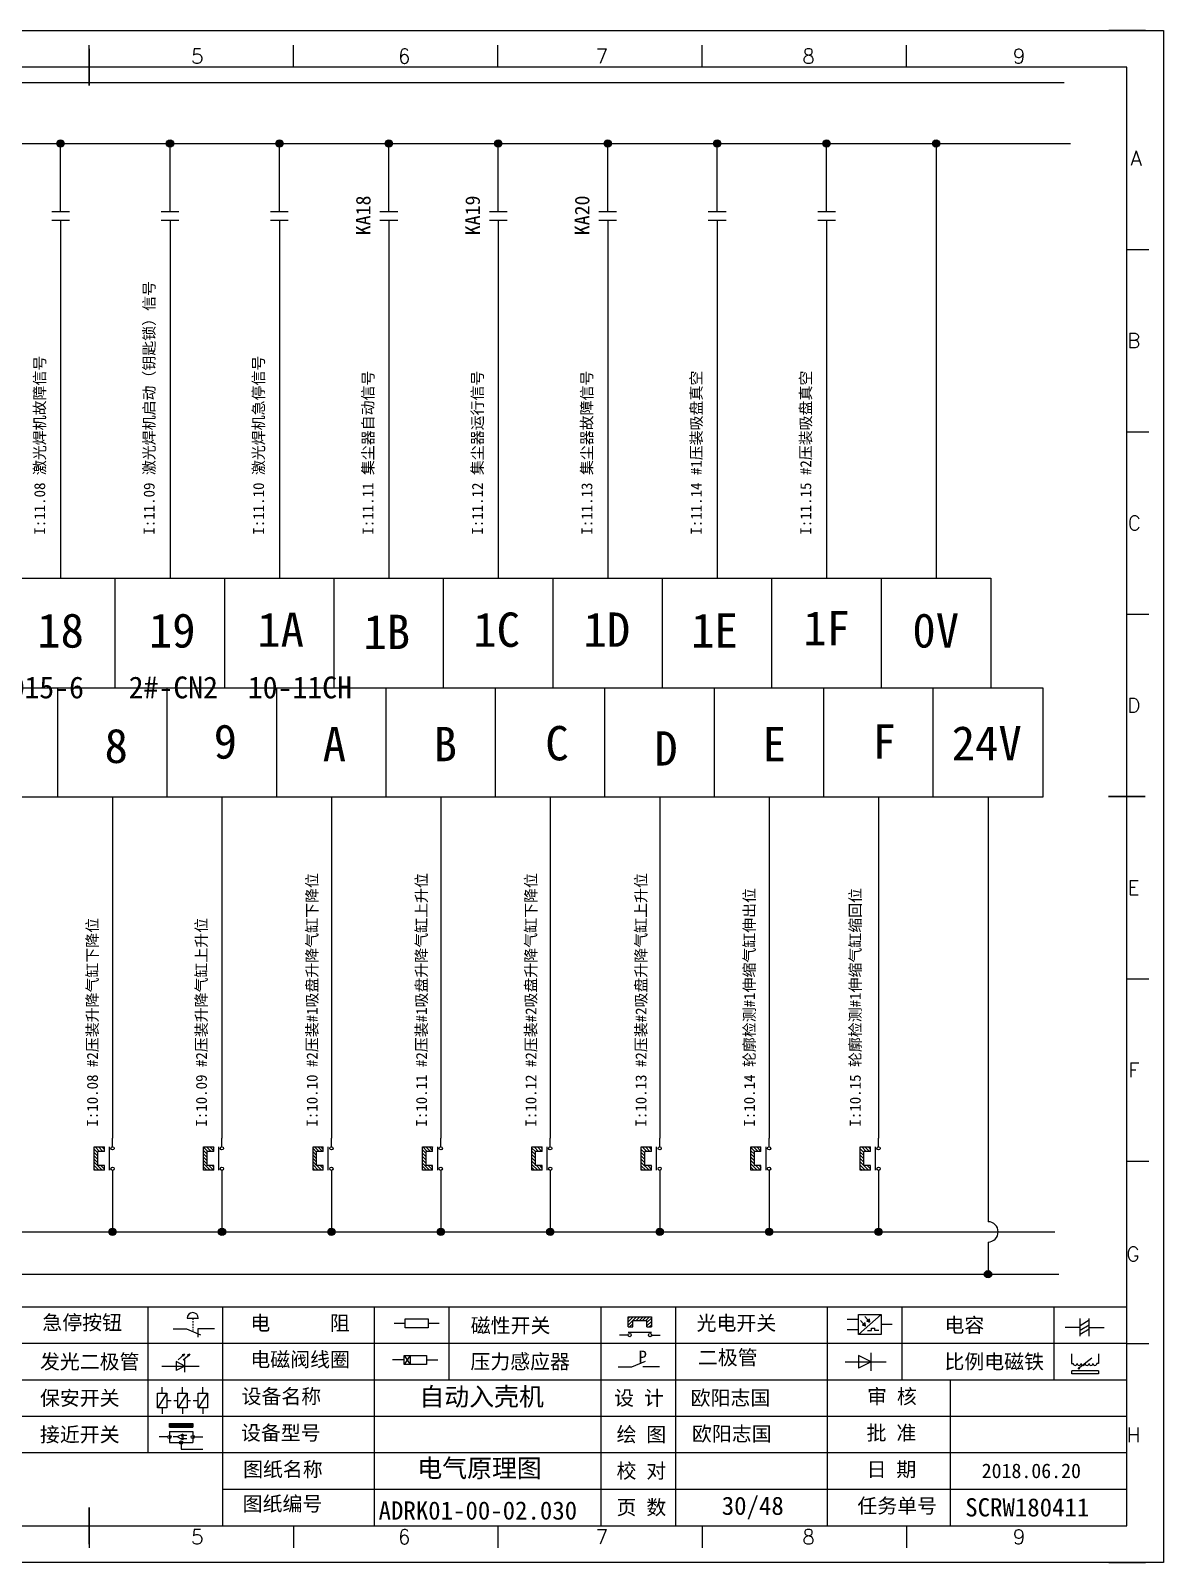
# Model space of a CAD drawing. Header units: millimetres. Extents: x 336 to 12810, y -1577 to 4105.
# Drawn here: x 8500.2 to 8655.4, y -645.8 to -435.8 of the extents above; entities that cross this region are included whole.
import ezdxf
from ezdxf.enums import TextEntityAlignment as Align

# ---------------------------------------------------------------- set-up
doc = ezdxf.new("R2010")
doc.units = ezdxf.units.MM
doc.layers.add('AE_BOR', color=1, linetype='Continuous')
doc.styles.get("Standard").update_dxf_attribs({"font": ''})
doc.styles.add('WD', font='romans.shx', dxfattribs={"width": 0.8, "bigfont": 'gbcbig.shx'})
doc.styles.add('样式 0', font='')
doc.styles.add('汉字', font='')
doc.styles.get('Standard').set_extended_font_data('SimSun')
doc.styles.get('样式 0').set_extended_font_data('KaiTi_GB2312')
doc.styles.get('汉字').set_extended_font_data('新宋体')

# ---------------------------------------------------------------- blocks, each defined once
blk = doc.blocks.new('磁性开关')
at = {"linetype": 'ByBlock'}
h = blk.add_hatch(dxfattribs=at)
h.set_pattern_fill('ANSI31', color=256, scale=0.1, style=0)
h.paths.add_polyline_path([(-1910.88, -776.69), (-1910.88, -775.29), (-1907.69, -775.29), (-1907.69, -776.69), (-1908.31, -776.69), (-1908.31, -775.79), (-1910.25, -775.79), (-1910.25, -776.69)])
for p, q in [((-1910.88, -776.69), (-1910.88, -775.29)), ((-1910.88, -775.29), (-1907.69, -775.29)), ((-1910.88, -776.69), (-1910.25, -776.69)), ((-1910.25, -776.69), (-1910.25, -775.79)), ((-1910.25, -775.79), (-1908.31, -775.79)), ((-1908.31, -776.69), (-1908.31, -775.79)), ((-1908.31, -776.69), (-1907.69, -776.69)), ((-1907.69, -775.29), (-1907.69, -776.69)), ((-1910.91, -777.81), (-1912.09, -777.81)), ((-1910.88, -777.39), (-1907.69, -777.39)), ((-1907.66, -777.81), (-1906.48, -777.81))]:
    blk.add_line(p, q, dxfattribs=at)
for centre in [(-1910.68, -777.81), (-1907.88, -777.81)]:
    blk.add_circle(centre, 0.225, dxfattribs=at)
blk = doc.blocks.new('光电开关')
at = {"linetype": 'ByBlock'}
h = blk.add_hatch(dxfattribs=at)
h.set_pattern_fill('ANSI31', color=256, scale=0.01, style=0)
h.set_pattern_definition([(45, (0.172267, 0), (-0.0224506403, 0.0224506403), [])])
h.paths.add_polyline_path([(-1882.44, -776.34), (-1882.5, -775.91), (-1882.68, -776.07)])
h.paths.add_polyline_path([(-1882.86, -776.23), (-1882.44, -776.34), (-1882.68, -776.07)])
h.paths.add_polyline_path([(-1883.05, -776.88), (-1883.11, -776.45), (-1883.29, -776.61)])
h.paths.add_polyline_path([(-1883.47, -776.77), (-1883.05, -776.88), (-1883.29, -776.61)])
for p, q in [((-1884.01, -775.96), (-1885.56, -775.96)), ((-1880.91, -775.3), (-1884.01, -778.05)), ((-1883.75, -776.09), (-1883.05, -776.88)), ((-1883.11, -776.45), (-1883.47, -776.77)), ((-1883.05, -776.88), (-1883.47, -776.77)), ((-1883.14, -775.55), (-1882.44, -776.34)), ((-1883.05, -776.88), (-1883.11, -776.45)), ((-1882.5, -775.91), (-1882.86, -776.23)), ((-1882.44, -776.34), (-1882.86, -776.23)), ((-1882.44, -776.34), (-1882.5, -775.91)), ((-1879.37, -776.67), (-1880.91, -776.67)), ((-1884.01, -777.39), (-1885.56, -777.39)), ((-1882.78, -777.47), (-1882.23, -777.47)), ((-1882.23, -777.47), (-1882.23, -777.14)), ((-1882.23, -777.14), (-1881.78, -777.14)), ((-1881.78, -777.47), (-1881.78, -777.14)), ((-1881.23, -777.47), (-1881.78, -777.47))]:
    blk.add_line(p, q, dxfattribs=at)
blk.add_lwpolyline([(-1884.01, -775.3), (-1880.91, -775.3), (-1880.91, -778.05), (-1884.01, -778.05)], close=True, dxfattribs=at)
blk = doc.blocks.new('电磁阀线圈')
at = {"linetype": 'ByBlock'}
for p, q in [((-1854.61, -796.54), (-1856.17, -796.54)), ((-1854.61, -795.92), (-1853.75, -797.16)), ((-1853.75, -795.92), (-1854.61, -797.16)), ((-1853.75, -795.92), (-1853.75, -797.16)), ((-1851.53, -796.54), (-1849.97, -796.54))]:
    blk.add_line(p, q, dxfattribs=at)
blk.add_lwpolyline([(-1854.61, -795.92), (-1851.53, -795.92), (-1851.53, -797.16), (-1854.61, -797.16)], close=True, dxfattribs=at)
blk = doc.blocks.new('压力感应器')
at = {"linetype": 'ByBlock'}
for p, q in [((-1815.59, -777.73), (-1813.71, -776.93)), ((-1817.44, -777.73), (-1815.59, -777.73)), ((-1811.78, -777.73), (-1814.05, -777.73))]:
    blk.add_line(p, q, dxfattribs=at)
at = {"linetype": 'ByBlock', "insert": (-1814.65, -775.48), "char_height": 1.68, "width": 1.2242, "attachment_point": 1}
blk.add_mtext('{\\fNSimSun|b0|i0|c134|p49;P}', dxfattribs=at)
blk = doc.blocks.new('二极管')
at = {"linetype": 'ByBlock'}
for p, q in [((-1787.52, -776.77), (-1781.92, -776.77)), ((-1783.97, -776.77), (-1785.69, -775.9)), ((-1785.69, -775.9), (-1785.69, -777.65)), ((-1783.97, -776.77), (-1785.69, -777.65)), ((-1783.97, -777.99), (-1783.97, -775.56))]:
    blk.add_line(p, q, dxfattribs=at)
blk = doc.blocks.new('电容')
at = {"linetype": 'ByBlock'}
for p, q in [((-1756.08, -782.99), (-1756.08, -780.56)), ((-1754.86, -780.79), (-1756.08, -781.55)), ((-1754.86, -782.99), (-1754.86, -780.56)), ((-1756.08, -781.77), (-1758.13, -781.77)), ((-1754.86, -781.44), (-1756.08, -782.2)), ((-1754.86, -781.99), (-1756.08, -782.75)), ((-1754.86, -781.77), (-1752.81, -781.77))]:
    blk.add_line(p, q, dxfattribs=at)
blk = doc.blocks.new('发光二极管')
at = {"linetype": 'ByBlock'}
for p, q in [((-1755.78, -785.92), (-1754.89, -785.14)), ((-1754.89, -785.14), (-1755.2, -785.22)), ((-1755.2, -785.22), (-1755.01, -785.43)), ((-1755.08, -785.92), (-1754.18, -785.14)), ((-1754.89, -785.14), (-1755.01, -785.43)), ((-1754.18, -785.14), (-1754.49, -785.22)), ((-1754.49, -785.22), (-1754.31, -785.43)), ((-1754.18, -785.14), (-1754.31, -785.43)), ((-1758.01, -786.77), (-1752.89, -786.77)), ((-1754.84, -786.77), (-1756.04, -786.16)), ((-1756.04, -786.16), (-1756.04, -787.39)), ((-1754.84, -786.77), (-1756.04, -787.39)), ((-1754.84, -787.63), (-1754.84, -785.92))]:
    blk.add_line(p, q, dxfattribs=at)
blk = doc.blocks.new('比例电磁阀')
at = {"linetype": 'ByBlock'}
for p, q in [((-1757.26, -775.38), (-1757.26, -776.71)), ((-1757.26, -776.71), (-1757.05, -776.71)), ((-1754.5, -775.98), (-1756.35, -777.44)), ((-1753.58, -776.71), (-1753.8, -776.71)), ((-1753.58, -775.38), (-1753.58, -776.71)), ((-1753.6, -777.73), (-1757.25, -777.73)), ((-1757.25, -778.13), (-1757.25, -777.73)), ((-1753.6, -778.13), (-1757.25, -778.13)), ((-1756.35, -777.44), (-1756.25, -777.25)), ((-1756.35, -777.44), (-1756.15, -777.38)), ((-1756.15, -777.38), (-1756.25, -777.25)), ((-1753.6, -777.73), (-1753.6, -778.13))]:
    blk.add_line(p, q, dxfattribs=at)
for centre in [(-1756.78, -776.71), (-1756.24, -776.71), (-1755.7, -776.71), (-1755.15, -776.71), (-1754.61, -776.71), (-1754.07, -776.71)]:
    blk.add_arc(centre, 0.271, 180, 0, dxfattribs=at)
blk = doc.blocks.new('保安开关')
at = {"linetype": 'ByBlock'}
for p, q in [((-1757.33, -790.79), (-1758.6, -792.81)), ((-1757.96, -790.79), (-1757.96, -789.97)), ((-1754.54, -790.79), (-1755.81, -792.81)), ((-1755.17, -790.79), (-1755.17, -789.97)), ((-1751.75, -790.79), (-1753.02, -792.81)), ((-1752.39, -790.79), (-1752.39, -789.97)), ((-1757.96, -792.81), (-1757.96, -793.62)), ((-1757.33, -791.8), (-1756.72, -791.8)), ((-1756.35, -791.8), (-1755.89, -791.8)), ((-1755.17, -792.81), (-1755.17, -793.62)), ((-1754.52, -791.8), (-1754.06, -791.8)), ((-1753.69, -791.8), (-1753.08, -791.8)), ((-1752.39, -792.81), (-1752.39, -793.62))]:
    blk.add_line(p, q, dxfattribs=at)
for points in [[(-1758.6, -790.79), (-1757.33, -790.79), (-1757.33, -792.81), (-1758.6, -792.81)], [(-1755.81, -790.79), (-1754.54, -790.79), (-1754.54, -792.81), (-1755.81, -792.81)], [(-1753.02, -790.79), (-1751.75, -790.79), (-1751.75, -792.81), (-1753.02, -792.81)]]:
    blk.add_lwpolyline(points, close=True, dxfattribs=at)
blk = doc.blocks.new('接近开关')
at = {"linetype": 'ByBlock'}
h = blk.add_hatch(dxfattribs=at)
h.set_pattern_fill('ANSI31', color=256, scale=0.01, style=0)
h.set_pattern_definition([(45, (-89.131516, -30.795668), (-0.0224506403, 0.0224506403), [])])
h.paths.add_polyline_path([(-1516.96, -1123.35), (-1516.96, -1122.85), (-1513.76, -1122.85), (-1513.76, -1123.35)])
for p, q in [((-1516.96, -1123.35), (-1516.96, -1122.85)), ((-1516.96, -1122.85), (-1513.76, -1122.85)), ((-1516.96, -1123.35), (-1513.76, -1123.35)), ((-1513.76, -1122.85), (-1513.76, -1123.35)), ((-1517.18, -1124.71), (-1518.36, -1124.71)), ((-1516.96, -1123.95), (-1513.76, -1123.95)), ((-1516.96, -1123.95), (-1516.96, -1125.47)), ((-1516.96, -1125.47), (-1513.76, -1125.47)), ((-1515.91, -1124.71), (-1516.45, -1124.71)), ((-1515.11, -1124.31), (-1515.91, -1124.71)), ((-1515.11, -1125.11), (-1515.91, -1124.71)), ((-1515.33, -1124.53), (-1515.17, -1124.53)), ((-1515.33, -1124.88), (-1515.17, -1124.88)), ((-1515.25, -1124.45), (-1515.25, -1124.61)), ((-1515.11, -1124.31), (-1515.11, -1125.11)), ((-1515.11, -1124.48), (-1514.58, -1124.48)), ((-1515.11, -1124.94), (-1514.58, -1124.94)), ((-1513.76, -1123.95), (-1513.76, -1125.47)), ((-1513.54, -1124.71), (-1512.36, -1124.71)), ((-1515.36, -1125.69), (-1515.36, -1126.36)), ((-1515.36, -1126.36), (-1512.36, -1126.36))]:
    blk.add_line(p, q, dxfattribs=at)
for centre in [(-1516.96, -1124.71), (-1515.36, -1125.47), (-1513.76, -1124.71)]:
    blk.add_circle(centre, 0.225, dxfattribs=at)
blk = doc.blocks.new('电阻')
at = {"linetype": 'ByBlock'}
for p, q in [((-3.09, 0), (-1.57, 0)), ((1.57, 0), (3.09, 0))]:
    blk.add_line(p, q, dxfattribs=at)
blk.add_lwpolyline([(-1.57, 0.63), (1.57, 0.63), (1.57, -0.63), (-1.57, -0.63)], close=True, dxfattribs=at)
blk = doc.blocks.new('急停按钮')
at = {"linetype": 'ByBlock'}
for p, q in [((-1.86, 0), (0, 0)), ((0, 0), (1.88, -0.81)), ((0.06, 1.45), (1.61, 1.45)), ((0.83, 1.45), (0.83, 1.24)), ((0.83, 1.07), (0.83, 0.85)), ((0.83, 0.68), (0.83, 0.47)), ((0.83, 0.29), (0.83, 0.08)), ((3.81, 0), (1.54, 0)), ((1.54, 0), (1.54, -1.15)), ((0.83, -0.09), (0.83, -0.24))]:
    blk.add_line(p, q, dxfattribs=at)
blk.add_arc((0.83, 1.45), 0.774, 0, 180)
blk = doc.blocks.new('电控横A4')
for p, q in [((292, -5), (5, -5)), ((292, -205), (292, -5)), ((10.03, -205), (289.53, -205)), ((130.8, -205), (190.75, -205)), ((190.75, -205), (259.54, -205))]:
    blk.add_line(p, q)
at = {"linetype": 'ByBlock'}
for p, q in [((292, -175), (5, -175)), ((292, -180), (5, -180)), ((292, -185), (5, -185)), ((292, -190), (5, -190)), ((292, -195), (5, -195)), ((292, -200), (168.03, -200))]:
    blk.add_line(p, q, dxfattribs=at)
at = {"color": 0, "lineweight": -2}
for p, q in [((157.79, -175), (157.79, -195)), ((168.03, -175), (168.03, -204.92)), ((188.84, -175), (188.84, -185)), ((199.08, -175), (199.08, -185)), ((219.89, -175), (219.89, -185)), ((230.12, -175), (230.12, -185)), ((250.93, -175), (250.93, -185)), ((261.17, -175), (261.17, -185)), ((281.98, -175), (281.98, -185)), ((188.84, -185), (188.84, -204.92)), ((219.89, -185), (219.89, -205)), ((230.12, -185), (230.12, -205)), ((250.93, -185), (250.93, -205)), ((267.79, -185), (267.79, -205))]:
    blk.add_line(p, q, dxfattribs=at)
at = {"color": 0, "ltscale": 2}
for p, q in [((292, -205), (292, -183.55)), ((259.54, -205), (289.53, -205)), ((259.54, -205), (292, -205))]:
    blk.add_line(p, q, dxfattribs=at)
at = {"layer": 'AE_BOR', "color": 1, "lineweight": 15}
for p, q in [((0, 0), (297, 0)), ((297, 0), (297, -210)), ((297, -210), (0, -210))]:
    blk.add_line(p, q, dxfattribs=at)
at = {"layer": 'AE_BOR'}
for p, q in [((149.78, -5), (149.78, -2)), ((177.78, -5), (177.78, -2)), ((205.78, -5), (205.78, -2)), ((233.78, -5), (233.78, -2)), ((261.78, -5), (261.78, -2)), ((292, -30), (295, -30)), ((292, -55), (295, -55)), ((292, -80), (295, -80)), ((292, -130), (295, -130)), ((292, -155), (295, -155)), ((292, -180), (295, -180)), ((149.78, -205), (149.78, -208)), ((177.78, -205), (177.78, -208)), ((205.78, -205), (205.78, -208)), ((233.78, -205), (233.78, -208)), ((261.78, -205), (261.78, -208))]:
    blk.add_line(p, q, dxfattribs=at)
at = {"layer": 'AE_BOR', "lineweight": 30}
for p, q in [((294.53, 0), (289.53, 0)), ((294.53, -210), (289.53, -210))]:
    blk.add_line(p, q, dxfattribs=at)
at = {"layer": 'AE_BOR', "color": 2, "lineweight": 30}
for p, q in [((149.78, -7.5), (149.78, -2.5)), ((289.5, -105), (294.5, -105)), ((149.78, -202.5), (149.78, -207.5)), ((149.78, -205), (149.78, -207.5))]:
    blk.add_line(p, q, dxfattribs=at)
for name, p in [('急停按钮', (163.12, -177.98)), ('电阻', (194.66, -177.22))]:
    blk.add_blockref(name, p)
at = {"linetype": 'ByBlock'}
for name, p in [('磁性开关', (2134.53, 598.96)), ('光电开关', (2139.22, 599.27)), ('电容', (2041.69, 603.98)), ('发光二极管', (1917.72, 603.69)), ('电磁阀线圈', (2047.53, 614.3)), ('压力感应器', (2039.72, 594.52)), ('二极管', (2040.91, 594.27)), ('比例电磁阀', (2041.69, 593.98)), ('保安开关', (1917.72, 603.98)), ('接近开关', (1677.72, 931.9))]:
    blk.add_blockref(name, p, dxfattribs=at)
at = {"char_height": 2, "attachment_point": 1, "style": '汉字'}
for s, insert in [('{\\fKaiTi_GB2312|b0|i0|c134|p49;急停按钮}', (143.35, -176.12)), ('{\\fKaiTi_GB2312|b0|i0|c134|p49;电      阻}', (171.86, -176.19)), ('{\\fKaiTi_GB2312|b0|i0|c134|p49;磁性开关}', (202.07, -176.53)), ('{\\fKaiTi_GB2312|b0|i0|c134|p49;光电开关}', (233.02, -176.19)), ('{\\fKaiTi_GB2312|b0|i0|c134|p49;电容}', (267, -176.48)), ('{\\fKaiTi_GB2312|b0|i0|c134|p49;发光二极管}', (143.02, -181.48)), ('{\\fKaiTi_GB2312|b0|i0|c134|p49;电磁阀线圈}', (171.86, -181.19)), ('{\\fKaiTi_GB2312|b0|i0|c134|p49;压力感应器}', (202.02, -181.47)), ('{\\fKaiTi_GB2312|b0|i0|c134|p49;二极管}', (233.2, -180.91)), ('{\\fKaiTi_GB2312|b0|i0|c134|p49;比例电磁铁}', (267, -181.48)), ('{\\fKaiTi_GB2312|b0|i0|c134|p49;保安开关}', (143.02, -186.48)), ('设备名称', (170.65, -186.24)), ('{\\fKaiTi_GB2312|b0|i0|c134|p0;设 计}', (221.72, -186.46)), ('{\\fKaiTi_GB2312|b0|i0|c134|p0;审 核}', (256.39, -186.25)), ('设备型号', (170.58, -191.24)), ('{\\fKaiTi_GB2312|b0|i0|c134|p0;批 准}', (256.32, -191.25)), ('{\\fKaiTi_GB2312|b0|i0|c134|p49;接近开关}', (143.02, -191.48)), ('{\\fKaiTi_GB2312|b0|i0|c134|p0;绘 图}', (222.05, -191.46)), ('图纸名称', (170.86, -196.24)), ('{\\fKaiTi_GB2312|b0|i0|c134|p0;校 对}', (222.05, -196.46)), ('{\\fKaiTi_GB2312|b0|i0|c134|p0;日 期}', (256.32, -196.25)), ('图纸编号', (170.81, -200.96)), ('{\\fKaiTi_GB2312|b0|i0|c134|p0;页 数}', (222.05, -201.46)), ('任务单号', (255.06, -201.25))]:
    blk.add_mtext(s, dxfattribs=dict(at, insert=insert))
at = {"insert": (272.1, -196.45), "char_height": 2, "width": 60.2542, "attachment_point": 1}
blk.add_mtext('{\\fKaiTi_GB2312|b0|i0|c134|p49;2018.06.20}', dxfattribs=at)
at = {"layer": 'AE_BOR', "style": 'WD'}
for s, p in [('5', (164.59, -4.5)), ('6', (192.94, -4.5)), ('7', (220.04, -4.5)), ('8', (248.37, -4.5)), ('9', (277.23, -4.5)), ('5', (164.59, -207.5)), ('6', (192.94, -207.5)), ('7', (220.04, -207.5)), ('8', (248.37, -207.5)), ('9', (277.23, -207.5))]:
    blk.add_text(s, height=2, dxfattribs=at).set_placement(p, align=Align.CENTER)
for s, p in [('A', (294.03, -17.5)), ('B', (293.84, -42.5)), ('C', (293.93, -67.5)), ('D', (293.84, -92.5)), ('E', (293.74, -117.5)), ('F', (293.74, -142.5)), ('F', (293.74, -142.5)), ('G', (293.74, -167.72)), ('H', (293.84, -192.5))]:
    blk.add_text(s, height=2, dxfattribs=at).set_placement(p, align=Align.MIDDLE_RIGHT)
blk = doc.blocks.new('常开触点')
at = {"linetype": 'ByBlock'}
for p, q in [((-1853.82, -782.99), (-1853.82, -780.56)), ((-1852.6, -782.99), (-1852.6, -780.56)), ((-1853.82, -781.77), (-1855.88, -781.77)), ((-1852.6, -781.77), (-1850.55, -781.77))]:
    blk.add_line(p, q, dxfattribs=at)

msp = doc.modelspace()

# ---------------------------------------------------------------- hatches: boundary and pattern name
at = {"lineweight": -2}
h = msp.add_hatch(color=0, dxfattribs=at)
edge = h.paths.add_edge_path()
edge.add_arc((8504.256, -451.287), 0.5, 0, 360)
h = msp.add_hatch(color=0, dxfattribs=at)
edge = h.paths.add_edge_path()
edge.add_arc((8519.256, -451.287), 0.5, 0, 360)
h = msp.add_hatch(color=0, dxfattribs=at)
edge = h.paths.add_edge_path()
edge.add_arc((8534.256, -451.287), 0.5, 0, 360)
h = msp.add_hatch(color=0, dxfattribs=at)
edge = h.paths.add_edge_path()
edge.add_arc((8549.256, -451.287), 0.5, 0, 360)
h = msp.add_hatch(color=0, dxfattribs=at)
edge = h.paths.add_edge_path()
edge.add_arc((8564.256, -451.287), 0.5, 0, 360)
h = msp.add_hatch(color=0, dxfattribs=at)
edge = h.paths.add_edge_path()
edge.add_arc((8579.256, -451.287), 0.5, 0, 360)
h = msp.add_hatch(color=0, dxfattribs=at)
edge = h.paths.add_edge_path()
edge.add_arc((8594.256, -451.287), 0.5, 0, 360)
h = msp.add_hatch(color=0, dxfattribs=at)
edge = h.paths.add_edge_path()
edge.add_arc((8609.256, -451.287), 0.5, 0, 360)
h = msp.add_hatch(color=0, dxfattribs=at)
edge = h.paths.add_edge_path()
edge.add_arc((8624.256, -451.287), 0.5, 0, 360)
h = msp.add_hatch(color=0, dxfattribs=at)
edge = h.paths.add_edge_path()
edge.add_arc((8511.38, -600.499), 0.5, 0, 360)
h = msp.add_hatch(color=0, dxfattribs=at)
edge = h.paths.add_edge_path()
edge.add_arc((8526.38, -600.499), 0.5, 0, 360)
h = msp.add_hatch(color=0, dxfattribs=at)
edge = h.paths.add_edge_path()
edge.add_arc((8541.38, -600.499), 0.5, 0, 360)
h = msp.add_hatch(color=0, dxfattribs=at)
edge = h.paths.add_edge_path()
edge.add_arc((8556.38, -600.499), 0.5, 0, 360)
h = msp.add_hatch(color=0, dxfattribs=at)
edge = h.paths.add_edge_path()
edge.add_arc((8571.38, -600.499), 0.5, 0, 360)
h = msp.add_hatch(color=0, dxfattribs=at)
edge = h.paths.add_edge_path()
edge.add_arc((8586.38, -600.499), 0.5, 0, 360)
h = msp.add_hatch(color=0, dxfattribs=at)
edge = h.paths.add_edge_path()
edge.add_arc((8601.38, -600.499), 0.5, 0, 360)
h = msp.add_hatch(color=0, dxfattribs=at)
edge = h.paths.add_edge_path()
edge.add_arc((8616.38, -600.499), 0.5, 0, 360)
h = msp.add_hatch(color=0, dxfattribs=at)
edge = h.paths.add_edge_path()
edge.add_arc((8631.38, -606.316), 0.5, 0, 360)

# ---------------------------------------------------------------- linework, layer by layer
at = {"color": 0, "lineweight": -2}
for p, q in [((8375.043, -442.924), (8641.796, -442.924)), ((8375.927, -451.287), (8642.68, -451.287)), ((8504.256, -458.531), (8504.256, -451.287)), ((8519.256, -458.531), (8519.256, -451.287)), ((8534.256, -458.531), (8534.256, -451.287)), ((8549.256, -458.531), (8549.256, -451.287)), ((8564.256, -458.531), (8564.256, -451.287)), ((8579.256, -458.531), (8579.256, -451.287)), ((8594.256, -458.531), (8594.256, -451.287)), ((8609.256, -458.531), (8609.256, -451.287)), ((8624.256, -451.287), (8624.256, -510.893)), ((8504.256, -463.859), (8504.256, -510.893)), ((8519.256, -463.859), (8519.256, -510.893)), ((8534.256, -463.859), (8534.256, -510.893)), ((8549.256, -463.859), (8549.256, -510.893)), ((8564.256, -463.859), (8564.256, -510.893)), ((8579.256, -463.859), (8579.256, -510.893)), ((8594.256, -463.859), (8594.256, -510.893)), ((8609.256, -463.859), (8609.256, -510.893)), ((8616.756, -510.893), (8616.756, -525.893)), ((8376.756, -525.893), (8638.88, -525.893)), ((8503.88, -540.893), (8503.88, -525.893)), ((8518.88, -540.893), (8518.88, -525.893)), ((8533.88, -540.893), (8533.88, -525.893)), ((8548.88, -540.893), (8548.88, -525.893)), ((8563.88, -540.893), (8563.88, -525.893)), ((8578.88, -540.893), (8578.88, -525.893)), ((8593.88, -540.893), (8593.88, -525.893)), ((8608.88, -540.893), (8608.88, -525.893)), ((8623.88, -525.893), (8623.88, -525.893)), ((8623.88, -540.893), (8623.88, -525.893)), ((8511.38, -540.893), (8511.38, -587.643)), ((8526.38, -540.893), (8526.38, -587.643)), ((8541.38, -540.893), (8541.38, -587.643)), ((8556.38, -540.893), (8556.38, -587.643)), ((8571.38, -540.893), (8571.38, -587.643)), ((8586.38, -540.893), (8586.38, -587.643)), ((8601.38, -540.893), (8601.38, -587.643)), ((8616.38, -540.893), (8616.38, -587.643)), ((8631.38, -540.893), (8631.38, -599.105)), ((8511.38, -593.255), (8511.38, -600.499)), ((8526.38, -593.255), (8526.38, -600.499)), ((8541.38, -593.255), (8541.38, -600.499)), ((8556.38, -593.255), (8556.38, -600.499)), ((8571.38, -593.255), (8571.38, -600.499)), ((8586.38, -593.255), (8586.38, -600.499)), ((8601.38, -593.255), (8601.38, -600.499)), ((8616.38, -593.255), (8616.38, -600.499)), ((8374.559, -600.499), (8640.549, -600.499)), ((8631.38, -601.893), (8631.38, -606.316)), ((8374.322, -606.316), (8641.074, -606.316))]:
    msp.add_line(p, q, dxfattribs=at)
for points in [[(8496.756, -510.893), (8511.756, -510.893)], [(8511.756, -525.893), (8511.756, -510.893)], [(8511.756, -510.893), (8526.756, -510.893)], [(8526.756, -525.893), (8526.756, -510.893)], [(8526.756, -510.893), (8541.756, -510.893)], [(8541.756, -510.893), (8556.756, -510.893)], [(8541.756, -525.893), (8541.756, -510.893)], [(8556.756, -510.893), (8571.756, -510.893)], [(8556.756, -525.893), (8556.756, -510.893)], [(8571.756, -510.893), (8586.756, -510.893)], [(8571.756, -525.893), (8571.756, -510.893)], [(8586.756, -510.893), (8601.756, -510.893)], [(8586.756, -525.893), (8586.756, -510.893)], [(8601.756, -510.893), (8616.756, -510.893)], [(8601.756, -525.893), (8601.756, -510.893)], [(8616.756, -510.893), (8631.756, -510.893), (8631.756, -525.893)], [(8638.88, -525.893), (8638.88, -540.893), (8623.88, -540.893)], [(8503.88, -540.893), (8488.88, -540.893)], [(8518.88, -540.893), (8503.88, -540.893)], [(8533.88, -540.893), (8518.88, -540.893)], [(8548.88, -540.893), (8533.88, -540.893)], [(8563.88, -540.893), (8548.88, -540.893)], [(8578.88, -540.893), (8563.88, -540.893)], [(8593.88, -540.893), (8578.88, -540.893)], [(8608.88, -540.893), (8593.88, -540.893)], [(8623.88, -540.893), (8608.88, -540.893)]]:
    msp.add_lwpolyline(points, dxfattribs=at)
for centre in [(8504.256, -451.287), (8519.256, -451.287), (8534.256, -451.287), (8549.256, -451.287), (8564.256, -451.287), (8579.256, -451.287), (8594.256, -451.287), (8609.256, -451.287), (8624.256, -451.287), (8511.38, -600.499), (8526.38, -600.499), (8541.38, -600.499), (8556.38, -600.499), (8571.38, -600.499), (8586.38, -600.499), (8601.38, -600.499), (8616.38, -600.499), (8631.38, -606.316)]:
    msp.add_circle(centre, 0.5, dxfattribs=at)
at = {"color": 0, "ltscale": 2}
msp.add_arc((8631.38, -600.499), 1.394, 270, 90, dxfattribs=at)

# ---------------------------------------------------------------- block references
msp.add_blockref('电控横A4', (8358.414, -435.809))
at = {"linetype": 'ByBlock'}
for name, p, rotation in [('常开触点', (9286.03, -2314.407), 270), ('常开触点', (9301.03, -2314.407), 270), ('常开触点', (9316.03, -2314.407), 270), ('常开触点', (9331.03, -2314.407), 270), ('常开触点', (9346.03, -2314.407), 270), ('常开触点', (9361.03, -2314.407), 270), ('常开触点', (9376.03, -2314.407), 270), ('常开触点', (9391.03, -2314.407), 270), ('磁性开关', (7733.567, 1318.833), 90), ('磁性开关', (7748.567, 1318.833), 90), ('磁性开关', (7763.567, 1318.833), 90), ('磁性开关', (7778.567, 1318.833), 90), ('磁性开关', (7793.567, 1318.833), 90), ('磁性开关', (7808.567, 1318.833), 90), ('磁性开关', (7823.567, 1318.833), 90), ('磁性开关', (7838.567, 1318.833), 90)]:
    msp.add_blockref(name, p, dxfattribs=dict(at, rotation=rotation))

# ---------------------------------------------------------------- texts
msp.add_text('30/48', height=2.5).set_placement((8594.882, -639.298))
at = {"char_height": 2, "width": 7.10735, "attachment_point": 1, "rotation": 90, "style": '样式 0'}
for s, insert in [('KA18', (8544.738, -463.859)), ('KA19', (8559.738, -463.859)), ('KA20', (8574.738, -463.859))]:
    msp.add_mtext(s, dxfattribs=dict(at, insert=insert))
at = {"color": 0, "lineweight": -2, "char_height": 1.5, "width": 71.79445, "attachment_point": 1, "rotation": 90}
for s, insert in [('{\\C256;I:11.09 激光焊机启动（钥匙锁）信号}', (8515.642, -504.908)), ('{\\C256;I:11.08 激光焊机故障信号}', (8500.642, -504.908)), ('{\\C256;I:11.10 激光焊机急停信号}', (8530.642, -504.908)), ('{\\C256;I:11.11 集尘器自动信号}', (8545.642, -504.908)), ('{\\C256;I:11.12 集尘器运行信号}', (8560.642, -504.908)), ('{\\C256;I:11.13 集尘器故障信号}', (8575.642, -504.908)), ('{\\C256;I:11.14 #1压装吸盘真空}', (8590.642, -504.908)), ('{\\C256;I:11.15 #2压装吸盘真空}', (8605.642, -504.908)), ('{\\C256;I:10.10 #2压装#1吸盘升降气缸下降位}', (8537.979, -586.067)), ('{\\C256;I:10.11 #2压装#1吸盘升降气缸上升位}', (8552.975, -586.067)), ('{\\C256;I:10.12 #2压装#2吸盘升降气缸下降位}', (8567.971, -586.067)), ('{\\C256;I:10.13 #2压装#2吸盘升降气缸上升位}', (8583.061, -586.067)), ('{\\C256;I:10.14 轮廓检测#1伸缩气缸伸出位}', (8597.919, -586.067)), ('{\\C256;I:10.15 轮廓检测#1伸缩气缸缩回位}', (8612.429, -586.067)), ('{\\C256;I:10.08 #2压装升降气缸下降位}', (8507.865, -586.067)), ('{\\C256;I:10.09 #2压装升降气缸上升位}', (8522.806, -586.067))]:
    msp.add_mtext(s, dxfattribs=dict(at, insert=insert))
at = {"color": 0, "lineweight": -2, "attachment_point": 1}
for s, insert, char_height, width in [('18', (8501.056, -515.692), 4.7064, 7.20347), ('19', (8516.358, -515.686), 4.7064, 7.20347), ('1A', (8531.216, -515.583), 4.7064, 7.20347), ('1B', (8545.764, -515.892), 4.7064, 7.20347), ('1C', (8560.828, -515.583), 4.7064, 7.20347), ('1D', (8575.927, -515.581), 4.7064, 7.20347), ('1E', (8590.681, -515.684), 4.7064, 7.20347), ('1F', (8606.055, -515.375), 4.7064, 7.20347), ('0V', (8621.015, -515.684), 4.7064, 7.20347), ('ID261-DO15-6   2#-CN2  10-11CH               ', (8482.975, -524.357), 3, 70.53841), ('9', (8525.247, -530.913), 4.706, 7.20347), ('A', (8540.189, -531.271), 4.706, 7.20347), ('B', (8555.395, -531.267), 4.706, 7.20347), ('C', (8570.696, -531.147), 4.706, 7.20347), ('E', (8600.489, -531.265), 4.706, 7.20347), ('F', (8615.55, -530.906), 4.706, 7.20347), ('24V', (8626.406, -531.145), 4.7064, 7.20347), ('8', (8510.287, -531.51), 4.706, 7.20347), ('D', (8585.638, -531.864), 4.706, 7.20347)]:
    msp.add_mtext(s, dxfattribs=dict(at, insert=insert, char_height=char_height, width=width))
at = {"attachment_point": 1}
for s, width, insert, char_height in [('自动入壳机', 22.80454, (8553.443, -621.837), 2.5), ('欧阳志国', 22.80454, (8590.626, -622.257), 2), ('欧阳志国', 22.80454, (8590.797, -627.173), 2), ('电气原理图', 22.80454, (8553.158, -631.645), 2.5), ('ADRK01-00-02.030', 32.99572, (8547.848, -637.446), 2.5), ('SCRW180411', 32.99572, (8628.259, -637.015), 2.5)]:
    msp.add_mtext_dynamic_manual_height_columns(s, width=width, gutter_width=12.5, heights=[0], dxfattribs=dict(at, insert=insert, char_height=char_height))

doc.saveas('drawing.dxf')
